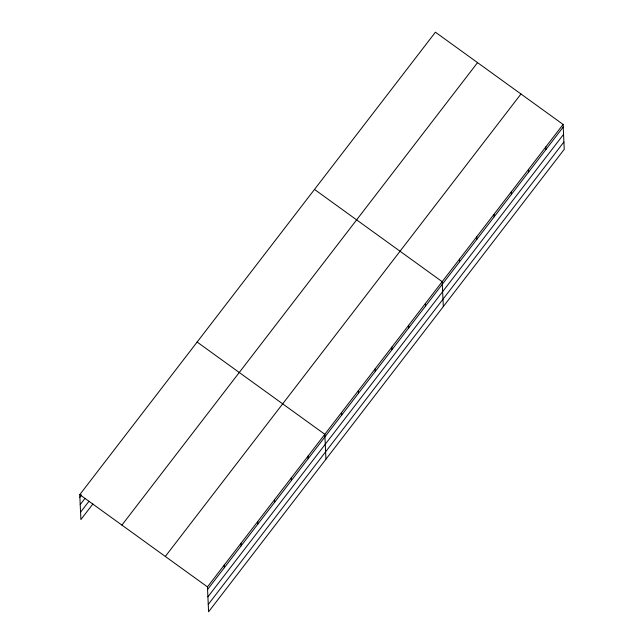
<?xml version="1.0" encoding="UTF-8"?>
<svg xmlns="http://www.w3.org/2000/svg" width="644" height="644" viewBox="0 0 644 644"><rect width="100%" height="100%" fill="white"/><g stroke="black" fill="none" stroke-linecap="round" stroke-linejoin="round"><path stroke-width="0.97" d="M92.873 503.986L80.894 519.563L79.767 494.656L435.416 32.2L563.106 124.437L564.233 149.344L208.584 611.8L207.457 586.901L563.106 124.437M79.888 497.257L81.683 494.922M80.218 504.614L85.008 498.384M80.564 512.197L88.944 501.298M121.901 525.101L477.55 62.637M165.315 556.456L520.964 94M207.569 589.493L563.218 127.037M207.907 596.851L563.556 134.395M208.254 604.442L563.903 141.978M314.497 189.433L442.178 281.678L443.314 306.576M197.128 342.045L324.817 434.289L325.953 459.188M79.767 494.656L207.457 586.901M545.83 146.904L545.943 149.497M528.555 169.364L528.668 171.956M511.28 191.823L511.4 194.424M494.004 214.291L494.125 216.883M476.729 236.751L476.85 239.343M459.454 259.21L459.575 261.81M425.418 303.477L425.531 306.069M408.65 325.276L408.771 327.877M391.882 347.084L392.003 349.676M375.114 368.883L375.235 371.475M358.354 390.683L358.467 393.283M341.586 412.482L341.706 415.082M308.049 456.089L308.17 458.681M291.289 477.888L291.402 480.488M274.521 499.696L274.634 502.288M257.753 521.495L257.874 524.087M240.985 543.294L241.106 545.895M224.225 565.094L224.337 567.694"/></g></svg>
